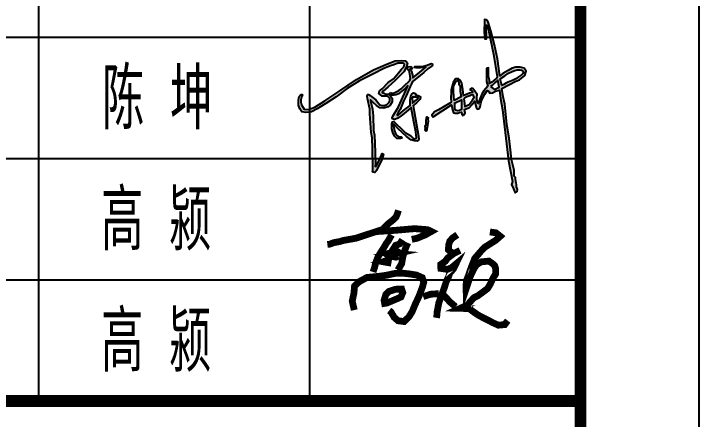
# Model space of a CAD drawing. Extents: x 39560 to 217760, y -140239 to 277665.
# Drawn here: x 138888 to 144660, y -84846 to -81436 of the extents above; entities that cross this region are included whole.
import ezdxf

# ---------------------------------------------------------------- set-up
doc = ezdxf.new("R2010")
doc.units = 0
doc.header["$LTSCALE"] = 1000
doc.header["$MEASUREMENT"] = 0
doc.layers.add('PUB_TITLE', color=4, linetype='Continuous')
doc.layers.add('吊车', color=6, linetype='Continuous')
doc.styles.add('TSSD_REIN', font='Tssdeng.shx', dxfattribs={"width": 0.7, "oblique": 10, "bigfont": 'hztxt.shx'})

# ---------------------------------------------------------------- blocks, each defined once
blk = doc.blocks.new('A$C45686405')
at = {"layer": '吊车', "const_width": 140}
for points in [[(1270.820394747891, 5463.776050180662), (1247.89320045989, 5392.115122762043), (1217.387851982377, 5322.612866730895), (1146.798991150223, 5256.290103159379), (1089.594612227753, 5212.640620104503), (1042.803860379383, 5172.344656531233), (987.0627984832972, 5117.097959628794), (954.3308217208833, 5074.73535119975), (870.0272291628644, 5045.493828290608), (752.7591514112428, 5007.790224828292), (617.1623302465305, 4964.19363082014), (392.0114807123318, 4889.318480544258), (131.4354506470263, 4843.733709938359), (66.76159746572375, 4822.940009202342), (-65.46874235384166, 4798.253557480406), (-144.8240849487484, 4767.645104360301), (-196.2893999749795, 4761.28162351856)], [(811.3931902870536, 5026.64202655945), (1218.2551478073, 5053.607133161742), (1602.557127549313, 5087.292240337934), (1873.099056503735, 5065.145929632243), (1949.096012575552, 5028.592170918826), (1829.411422543228, 4961.225381542463), (1650.669992918149, 4887.711566834245), (1545.02044055704, 4866.578854710329)], [(1129.537512149662, 4959.118627950083), (1058.830404376611, 4834.094250838272), (1018.873844737187, 4781.469265918713), (975.2363660819829, 4704.926514957566), (914.2893424881622, 4611.454001299106), (847.1658249376342, 4501.791409547906), (802.232578211464, 4385.053749972489), (777.180282513611, 4286.072602177504), (747.0709724770859, 4193.995597703382)], [(2484.387804548256, 4960.722971586045), (2387.915881199762, 4894.388340650126), (2330.453898818232, 4828.828967790585), (2307.172587851062, 4754.643868149724), (2301.308723285794, 4650.741431194823), (2361.048810820095, 4599.319551880006), (2415.189250885509, 4577.490477483254), (2541.153358778916, 4637.605367992539), (2415.189250885509, 4577.490477483254), (2285.274005450308, 4480.787900703494), (2236.071713574231, 4413.960005440284), (2143.147931963205, 4348.766160058323), (2145.80909954384, 4267.225399692077), (2281.550591872074, 4248.087509850971), (2368.236288636923, 4283.806673803367), (2451.758470350876, 4353.820678754244), (2451.758470350876, 4353.820678754244), (2405.71774879843, 4258.758005278651), (2327.275189679116, 4167.540895947721), (2303.415666633286, 4090.399904930498), (2262.786730411462, 4011.340493333992), (2210.735285355709, 3850.866411152761), (2165.897851836868, 3731.368097581435), (2103.31958116591, 3558.007770216558), (2069.675845489837, 3376.433960299473), (2063.568767713383, 3300.035093546379), (2055.400956270285, 3248.515521748923)], [(3156.925819637254, 5018.915380722843), (3282.84902070649, 5001.070980425458), (3370.97494281549, 4929.905477674212), (3280.155147438869, 4849.240578630473), (3049.073107259348, 4702.892061755527), (2969.591224234551, 4619.0119382618), (2844.975525548682, 4472.580610920209), (2769.471074491739, 4280.183678853791), (2723.553966528736, 4145.334137445316), (2674.628206531517, 4019.808088080492), (2666.385924558155, 3927.954823844135), (2667.594917649403, 3849.425753651187), (2747.769986117259, 4091.358941861894), (2822.933268687688, 4252.768345962744), (2879.73776275292, 4343.083783614915), (2980.665662229992, 4402.981315159705), (3136.93399075605, 4418.916025608778), (3198.505165486597, 4376.951122884173), (3255.846282362007, 4326.765638866927), (3276.841772565618, 4261.464167611208), (3276.708471128717, 4155.061333542224), (3215.673919205554, 4056.525314596947), (3162.236407162622, 3937.917673551012), (3108.200739058666, 3850.688048963901), (2911.704508519731, 3705.501440132037), (2827.96445632074, 3663.391031453852), (2735.367663550191, 3563.763375096954), (2711.461770339869, 3517.549730332103), (2543.410208258778, 3444.375436322764), (2729.333086098544, 3439.664597164374), (2814.402257511392, 3375.509536048863), (2914.733032103628, 3306.093975326046), (3045.705577218905, 3236.357521960512), (3154.385492521338, 3183.181029615458), (3216.291986326687, 3148.860878127161), (3331.121349525638, 3097.661533778999), (3462.978496252559, 3109.553698013537), (3503.392990525812, 3163.21703616716), (3525.135107965209, 3190.542191130575)], [(1354.011562559754, 4858.993233652785), (1301.778947499581, 4778.092653035652), (1262.470343251713, 4759.194983235095), (1211.819623284973, 4742.909949002322), (1167.304026863538, 4672.65553505579), (1228.600643599406, 4629.287150565069), (1096.292830226943, 4586.748026312329), (1240.468881963752, 4573.972355291713), (1071.382831465453, 4535.380172976758), (1165.807888912968, 4480.980998663697), (955.1567650930956, 4404.959364112932), (1124.307596279308, 4374.430069719907)], [(1463.616462483071, 4794.867778073531), (1407.777861543931, 4660.161961366422), (1361.335180957802, 4507.245889764745), (1336.334975706413, 4364.766930709127), (1258.148188245483, 4233.488721131813)], [(359.0181934759021, 3408.760231286753), (316.7299703182653, 3593.132037532981), (352.6652851458639, 3763.063578314614), (364.4168139528483, 3902.592710068915), (464.2826931830496, 3996.918560208287), (623.7075793594122, 4082.113972329069), (871.0685612512752, 4105.079938133713), (1019.11891407147, 4126.634081596974), (1201.455061234534, 4165.401192903984), (1351.100557356142, 4169.817587806378), (1512.162201650441, 4152.271347157191), (1644.680913900025, 4129.78359037498), (1761.769714096561, 4077.302988376934), (1792.410428008065, 3982.002346226014), (1767.260274040513, 3888.798118452076), (1697.322833252139, 3701.079158120323), (1617.005893985741, 3530.046373184305), (1551.937758714892, 3373.938741214108), (1485.905805507675, 3267.584978678729), (1387.992720409296, 3172.008116788231), (1262.654735817574, 3189.332072486635), (1183.266717594117, 3256.886597267818), (1115.081999637187, 3372.368322261143), (1079.328630587086, 3400.76405982906)], [(966.5093986848369, 3586.116613442078), (1009.464463514276, 3728.468710973859), (1068.91807565093, 3791.903806796763), (1213.654351794161, 3838.438884943258), (1336.560052026995, 3842.498172211926), (1359.808075824752, 3770.190731755923), (1322.749221041799, 3678.488276075106), (1256.980251485482, 3648.479593586177), (1034.274969265796, 3554.710943632293), (916.5344537040219, 3534.586579765659)], [(2101.818710120395, 3746.673438328784), (1935.14587963745, 3735.719575268682), (1780.452879910357, 3685.983247770928)], [(2172.509210702032, 3748.988335243892), (2342.030110017397, 3568.10027423501), (2448.485759995878, 3478.300812209491)]]:
    blk.add_lwpolyline(points, dxfattribs=at)
blk = doc.blocks.new('A$C761150EF')
at = {"layer": '吊车'}
blk.add_blockref('A$C45686405', (-3606.491628069431, 4540.362878654618), dxfattribs=at)
blk = doc.blocks.new('A$C1B877148')
h = blk.add_hatch(color=7)
h.dxf.hatch_style = 1
h.paths.add_polyline_path([(480.0739839276212, 933.9306555638614), (342.1116909215198, 840.7628907328472), (218.7155583512939, 757.4318470841971), (135.2412441443157, 704.916833177791), (83.71304341479839, 685.009592381306), (46.26980282137822, 689.4715285266284), (28.40013282655752, 721.0161672352688, -0.3302013772544972), (35.33442989973446, 804.4739333350201), (30.80544981714047, 808.4522132478887), (25.65106635195855, 808.4522132478887), (14.60630252961698, 802.2718906790251), (5.476092714859874, 792.4133286545984), (-0.0005900430987821892, 761.804532280541), (-0.0005900430987821892, 722.4289697384231), (11.63345233704558, 692.0536929707747), (27.39725505727972, 667.6784029502887), (61.55015660267952, 662.4284909600392), (106.5878749334224, 668.0537459825864), (154.7251926932803, 690.4279667490044), (225.3178834149585, 735.9572129083099), (311.1673509916725, 791.3264232611981), (401.1513893462688, 858.3233206152217), (503.6642114008283, 922.4703006779309), (618.1237542536545, 981.3838740629144), (705.4428103964747, 1024.75739007676), (758.4102002977306, 1044.914342270291), (787.5052612838772, 1055.059921207838), (821.3082035226253, 1066.847159563098), (851.7594736386527, 1066.847159563098), (867.5665702939004, 1066.847159563098), (874.3083980365627, 1059.181970177335), (869.4258042737347, 1036.88512691576), (848.0337900235754, 1016.709521964192), (825.5221465139621, 987.1130514233373), (783.4452522830543, 938.4266587086022), (740.7911055873119, 909.4219341862479), (690.6555264287599, 857.2914329301568), (669.9249472944502, 838.8861755710095), (663.728739295053, 817.2253511231975), (673.8935579883837, 809.7989244861528), (691.5648213704262, 796.8882819011633), (707.7782776595996, 796.5506603209069), (734.5808311559231, 795.9925362352515), (743.3322190407634, 789.0902590716723), (752.7727020553284, 777.8159080195474), (754.3854011283693, 758.7186501512768), (748.689843477725, 747.1337547011209), (730.3091629178234, 728.033440293395), (709.721694290216, 719.5851655257866), (686.9298428136826, 717.7487966833869), (670.5648126895103, 725.7462019851664), (658.6240276908939, 740.52246008371), (638.133757196294, 765.8783747385896), (606.7891615897388, 789.7419132613577), (591.3500633805959, 801.4961409915707), (579.2181407497701, 809.2096236991929), (569.6610046329879, 809.2096236991929), (568.1902134577249, 797.8227919989731), (570.7637973623787, 775.4171359365573), (589.7674295402103, 687.5642479712842), (589.7674295402103, 650.6223020608304), (600.4297636046977, 497.5783201904268), (607.4794593286206, 451.7357316883281), (611.3951552133512, 361.5720999733312), (612.580927984367, 184.0275099689605), (611.8737937151891, 172.9940142178675), (617.0859024266683, 170.2578001903603), (629.6197329175046, 167.9505603097496), (634.9230035823275, 172.9934029099531), (644.7949453164911, 182.3805625459647), (659.0208887602639, 212.5499125816859), (687.1342863948519, 272.1707691726042), (701.8853162858577, 317.8926010098367), (690.0025095781748, 322.6189511696575), (672.2171206225613, 277.9036143803967), (640.2565758333512, 218.2858143288177), (632.6849476728094, 217.0246861923954), (635.5760204329126, 242.3517825669841), (632.9423060631816, 334.8023170247918), (628.3880246396147, 473.2983941975981), (619.2806644014054, 514.2499084294541), (616.0937497532432, 632.9634516113438), (612.1227338405297, 687.9463153901743), (594.0920125872799, 756.9965958805988), (595.4064645534818, 764.8983614121098), (615.1124205633969, 743.5209251876223), (644.3911466107678, 719.3302501438889), (672.5430277430423, 698.5146058520768), (704.6358595553758, 696.2643815814517), (738.981178588976, 708.0785174829653), (755.8730288339284, 721.0174598658923), (772.3331423397613, 748.7445509393001), (773.3409289340925, 779.6596125564538), (755.4545207971678, 801.3854942671023), (740.0238408530568, 811.897544404841), (711.8941040009813, 815.5871954854229), (703.8830261328694, 819.7473487674724), (689.4575320066651, 827.2385088488227), (702.5652249611012, 839.0063844781544), (736.1478310754028, 869.1563073849538), (796.9998617170351, 923.7882804463152), (868.8172839673207, 997.3652957163285), (887.6537534522795, 1032.511219103704), (893.2699388890035, 1048.697428893764), (898.6696546513558, 1067.688930500532), (892.189995736393, 1079.342903740006), (880.9588274723354, 1086.896835093386), (851.3012794950484, 1089.267487014411), (796.8711825218488, 1086.462195197586), (733.3914505569701, 1063.08150308195), (619.1519852062194, 1012.154667022522)])
h.paths.add_polyline_path([(820.0223625348879, 615.4521499688271), (846.2972221926757, 634.7044564259704), (884.7638833013339, 662.8900284020935), (929.9314834366523, 701.9501560832141), (950.8364409197093, 583.3166942322866), (968.7203706351429, 502.7200421586169), (972.0576846490585, 475.2949257020373), (975.500329944258, 447.0042261317413), (961.1632469892938, 444.4966238881461), (947.3452661182237, 449.8070553574944), (925.5563907986941, 471.3122549270049), (880.3549610206826, 497.4096677588533), (848.1913318420266, 528.4609824904473), (808.8648050828335, 566.4274803914602), (785.7470464855869, 587.401453421684), (775.3841621368629, 584.2159281094791), (769.5382783236419, 567.4893221622333), (769.5382783236419, 526.8679141803877), (779.3972693749674, 497.615609970526), (793.2152502460376, 466.8179194645488), (811.3902846153796, 446.6612650569296), (841.2943674994603, 446.6612650569296), (852.0925964152411, 451.076130496338), (849.3843202689168, 461.8039723122492), (828.7752046739189, 461.8039723122492), (816.0924869832087, 469.987550772028), (799.7105430819065, 488.2039139993721), (792.8400361440581, 511.4360583024101), (784.5588684960239, 550.5310305320891), (782.1873229539924, 563.9217294311384), (789.4294361658831, 562.1214277531253), (822.9834382792909, 526.9186527336713), (892.6097063825448, 464.0560305064998), (926.5834191421019, 435.9774374075931), (956.2998949750765, 427.000992640038), (982.255811523457, 424.490962524549), (988.9531427219481, 429.9291573388036), (994.3961524193146, 442.4780853004194), (990.917003710798, 467.1865381103704), (955.5506693805096, 669.4212416884159), (946.786052793308, 718.3429879333125), (953.5411092380973, 725.091826821445), (972.7648189182363, 739.8866998986347), (1002.816822746347, 767.8253034951632), (1008.212930680995, 786.2250590835465), (1005.31103443708, 791.8619289556518), (998.0568951322205, 796.8550916402601), (987.5797628998262, 801.3653211073251), (965.8173449850146, 805.8749392665923), (969.686139107027, 810.2237834560219), (966.6230932167236, 816.1834238836309), (958.7243553263106, 820.693653350696), (950.3409658875753, 822.7873828065349), (936.624004197816, 812.0363112913909), (926.3525181562145, 796.8483672536679), (920.4541210905882, 759.4937885308176), (920.4541210905882, 718.489532206615), (867.5773937777121, 676.4683988173492), (822.5589171958127, 640.6922170155449), (814.5290948916663, 639.7294071197975), (814.5290948916663, 645.5062664942816), (822.935333907182, 661.0084227772895), (839.30765693383, 687.1809579365656), (865.9935573279357, 754.3147882535118), (887.5551394895155, 797.4028234920695), (921.4242252398287, 874.4325056135399), (931.9675009835487, 897.9617455416628), (939.7410548645857, 916.2840541677433), (962.7049921134458, 934.7184651673306), (1034.227775084829, 992.1337229622299), (1067.754117184362, 1021.596317079501), (1102.421735510507, 1047.170993141597), (1107.44743978027, 1053.275513534434), (1104.294198192467, 1061.447477144655), (1096.163356707009, 1064.446553556365), (1062.48789105429, 1051.227632168913), (1032.421455914431, 1042.014611255494), (998.745990261712, 1040.412373327417), (961.0610251985927, 1040.412373327417), (955.8501190965035, 1032.000777031993), (971.4852426215512, 1029.196707830997), (1006.763786472889, 1029.196707830997), (1050.461798042103, 1034.804846233106), (1001.151208864101, 993.9468621055121), (943.4223545776185, 948.2827755016042), (941.0171359752276, 968.3110552564029), (931.795527853581, 1005.563545564888), (918.5668255400815, 1019.182873607497), (937.0076365650602, 1022.38734946365), (926.6808304954758, 1039.383542181691), (903.0904464426421, 1036.869844219065), (894.0468244974472, 1036.384465769981), (891.907382550693, 1029.097064648056), (900.2366545708346, 1018.087409903877), (916.4574488257495, 995.5546018044696), (924.7566556134698, 942.4074955600082), (920.0087540923124, 925.013341418351), (872.2567465687582, 880.4862874532132), (846.3814048436907, 855.8634177451024), (828.4793627858598, 841.4622269364772), (805.6466225928591, 831.1592440903185), (789.442664868242, 822.8185595078394), (772.0120456563745, 820.8562612441601), (760.4730094110564, 825.271737991483), (756.7401101401044, 822.5074038018937), (745.1601851785526, 809.141157217673), (757.9379090040893, 805.3987304356415), (788.534694845832, 804.316715505207), (806.9466432473125, 807.5627602965105), (825.0892071656851, 815.6797061985126), (854.0612678411851, 836.782053881441), (877.3473917406955, 857.6142034856603), (899.0448687533353, 882.4962677307194), (903.7706750701909, 879.8557710634486), (886.4824413340248, 842.3847402426763), (850.0613893054397, 763.444671296631), (824.8222279006586, 708.7405639064968), (779.3960667658102, 630.9198494008743), (774.3643494495627, 616.5088776663179), (777.3828987954621, 610.4764916021377), (783.5883627897565, 606.1197004104033), (788.9556081011399, 604.7791022508172), (795.4364696254925, 604.3841973666567)])
h.paths.add_polyline_path([(940.6888236359663, 737.1945000378182), (939.4796314906009, 786.9146143612452), (948.4372353638028, 786.9146143612452), (970.1323071578958, 786.9146143612452), (988.7825277914197, 785.284227993814), (979.94680166505, 770.5706871406875), (958.4237030011565, 752.8500945962732)], flags=16)
h.paths.add_polyline_path([(1072.973441551483, 590.2140809330155), (1071.04686145093, 605.4374808272112), (1073.497779206882, 617.6868679323234), (1065.968242371964, 622.2362211032305), (1057.736381705196, 621.536273591686), (1053.007721932649, 615.4115800390717), (1051.782263054789, 598.4386170200307), (1050.852646064988, 573.27229461528), (1048.267036067366, 551.0463630667655), (1043.638192866973, 548.7533472452777), (1044.079550480514, 542.2496428129962), (1045.844980934678, 538.501714260201), (1041.542366369642, 521.6593605183007), (1048.798589378406, 513.5670775383478), (1055.254196107431, 511.3009592631133), (1060.662330135048, 513.3928547952091), (1063.45358632323, 520.1912096209126)], flags=17)
h.paths.add_polyline_path([(1156.275782628494, 684.4918146150878), (1122.415115143216, 667.3226217697373), (1100.683965070217, 640.5595632076729), (1111.477260275454, 624.0470483423549), (1263.413840055509, 723.359380317037), (1270.339667021341, 682.3027211315932), (1279.111499264414, 659.6990013191244), (1291.576544671363, 655.5469982640352), (1314.250540436755, 655.7847970256116), (1330.373923338062, 661.0340977078305), (1344.322988622866, 664.2923686566064), (1347.796124284898, 646.149973681662), (1353.592701116853, 639.2715375249973), (1358.121727745092, 637.6424020506674), (1363.375927782196, 640.9006729993271), (1369.897678022782, 645.787468114635), (1374.426704651021, 657.3723635647912), (1370.705831473038, 685.3604830987751), (1410.830890808298, 702.5724674951052), (1432.602929597531, 727.227125212433), (1452.342558667806, 754.781827466446), (1466.567021482668, 705.4731233397033), (1478.469245736764, 688.9396906794282), (1488.91992056444, 692.4204776929691), (1498.587696736955, 707.8370508742523), (1504.973552126481, 737.1321466349775), (1513.101988393392, 764.3970889585327), (1538.086196626114, 812.0919403076399), (1557.827028305779, 842.2575384757947), (1571.358682600359, 833.4022156578139), (1579.018206802473, 821.6637989408337), (1601.66093472582, 823.6939523781184), (1627.206761502239, 836.1664668560262), (1651.011210010664, 843.1274295751937), (1658.267754534303, 846.3178453503642), (1668.063007292615, 776.4600271632643), (1682.921245209218, 683.2160150897676), (1733.019543479473, 261.8732880973267), (1767.607789591697, 92.8044817147312), (1757.033246006162, 68.65476429834973), (1773.650901330446, 31.67430599208456), (1787.884094180001, 0.0001627711172886848), (1806.212750770195, 8.943434142623914), (1807.398523541211, 26.11874006676953), (1798.803474865432, 49.51349226327113), (1798.803474865432, 64.02349587285312), (1794.654472776267, 98.37471902894322), (1789.911381692203, 113.7735642819894), (1789.911381692204, 126.2106229033089), (1778.945990083783, 137.1677051706941), (1779.150433664952, 185.060008961941), (1758.019385633103, 274.4332196005849), (1748.869934069502, 352.9025317566702), (1737.624805079876, 449.3452016575895), (1719.114974738841, 563.5604464798203), (1702.337372377325, 729.7897278047196), (1688.60718198544, 790.0451219651172), (1679.457730421607, 858.6106353142533), (1794.61478666919, 919.7016873332905), (1823.588049954313, 930.3671757464762), (1868.543990852355, 967.6049946661806), (1879.051188317171, 1001.487344685709), (1862.812354922804, 1027.25702795852), (1830.334688134069, 1033.938011673046), (1793.55889570275, 1033.938011673046), (1763.947046878791, 1026.780207819655), (1730.03586980309, 1007.214076814824), (1687.044967563649, 982.4091099051008), (1662.692154153294, 963.7873770161532), (1641.640478335598, 1102.812235496821), (1617.204659943978, 1218.787730727579), (1588.540467249505, 1334.321250368138), (1566.307829097889, 1407.302240464603), (1550.690744712294, 1425.906172881601), (1535.375515261243, 1427.406322395313), (1535.375515261243, 1413.603601991663), (1531.976941376037, 1325.819791815826), (1538.220888867785, 1269.188842018484), (1551.189827572132, 1269.188842018484), (1547.827331966066, 1380.530623592436), (1555.03216428966, 1380.530623592436), (1570.40271376846, 1325.819791815824), (1610.415930438597, 1142.615102240236), (1640.991069312949, 956.4975306626873), (1635.337602987929, 944.7714230945568), (1596.066396256487, 911.7699677160706), (1577.571467813148, 900.0988778561585), (1577.571467813148, 927.3314208625818), (1567.351693971359, 959.9129077341643), (1568.103324784475, 1030.699302576133), (1552.470606477975, 1024.84175056289), (1550.516366363547, 981.3979341438977), (1550.516366363547, 952.1107853853609), (1550.516366363547, 916.9654733057829), (1562.240604441191, 877.9151265507098), (1529.811042024565, 840.4688516472239), (1514.094141066817, 811.5423745322042), (1500.219637558606, 780.1187047670812), (1488.502615136837, 748.3863245273252), (1486.036063459978, 734.2149854779709), (1479.869082963371, 739.143960836227), (1471.235550789905, 768.4115477427843), (1471.235550789905, 785.9719776251593), (1474.935979609887, 809.6943908402465), (1459.843232879459, 828.1161535119177), (1440.187786460432, 858.8600489253877), (1427.169540774586, 861.2918316334253), (1417.737476025286, 854.0246036712779), (1417.737476025286, 847.0110684751999), (1430.839622425791, 844.186057038329), (1436.741490220876, 825.3950398421106), (1411.694364286537, 820.1893243576634), (1378.893195595868, 807.4411100303985), (1361.926783574323, 802.7322055053664), (1356.89987669517, 850.4508978615061), (1348.990315320945, 902.3362646615132), (1336.735726541651, 923.9973477378953), (1320.083195547617, 939.3802989863325), (1294.633577515182, 939.3802989863325), (1277.898066479291, 908.9353331214514), (1261.026660592572, 847.3381181858715), (1261.026660592572, 817.0404775177597), (1256.478392215489, 787.2477771505944), (1259.510170263748, 747.3556594579715), (1250.41363350935, 738.2661227344068)])
h.paths.add_polyline_path([(1289.259116547924, 695.1909249612363), (1291.504388113317, 717.9474717412375), (1291.504388113317, 742.0086223023279), (1345.395716119601, 766.9853664813563), (1345.395716119601, 686.5372507491848), (1330.318603310312, 677.562639905256), (1314.279403059787, 674.0372274171095), (1295.675037170105, 681.4089890251635)], flags=16)
h.paths.add_polyline_path([(1278.379110199909, 836.2123149463428), (1278.379110199909, 875.8226197105836), (1297.691812968158, 913.9095452621114), (1314.464604892346, 924.0664255272131), (1324.303732605651, 907.8183614028387), (1324.303732605651, 896.1357689329888), (1335.810919988944, 880.3933686568633), (1335.889089593475, 836.3309086731166), (1344.013918032448, 789.7321323354263), (1284.396534726596, 761.5926671734511)], flags=16)
h.paths.add_polyline_path([(1372.851132042837, 710.6514958368498), (1370.223585143263, 735.284162943135), (1365.980779528662, 775.0595208323793), (1370.021546780641, 779.7036267231452), (1389.622875781308, 789.1935701017501), (1413.266174643343, 798.4811705752506), (1425.592919980685, 803.9328141626901), (1438.120501071491, 805.9513527504168), (1443.980816196461, 798.8846337696307), (1449.032977870942, 786.5686141066252), (1444.574466418852, 779.2790919613045), (1438.727818768748, 769.0026824533707), (1432.486565513958, 758.0326910793079), (1425.939190933539, 749.3579790832882), (1419.126489768081, 740.331732028164), (1409.830319869608, 728.0151010572442), (1390.228990869175, 720.140844379901), (1383.560522293949, 713.0741253991146)], flags=16)
h.paths.add_polyline_path([(1585.889916349712, 875.4087642824743), (1599.840184243672, 884.484852232854), (1623.198464701461, 909.1205594061179), (1645.908538745527, 929.2179169503506), (1655.96596033177, 871.1944078245433), (1617.683298446049, 850.1244594587479)], flags=16)
h.paths.add_polyline_path([(1677.813763506987, 882.6570417006733), (1664.136487924072, 939.9237516829743), (1703.865888799352, 963.6761189837706), (1732.196958717468, 985.4765802546173), (1763.458787502532, 998.8171519082971), (1786.776918741496, 1008.767855776649), (1804.16470713033, 1012.157723561977), (1825.657740561568, 1012.157723561977), (1841.289256258911, 1009.879990437184), (1849.219931928834, 1008.72437872141), (1856.268957714827, 997.51567745232), (1852.686384606684, 982.2225884608926), (1839.985627776288, 971.4855770268465), (1816.865463960493, 954.240582005586), (1792.767578782557, 939.2727088010869), (1770.623933719282, 929.1861289411318), (1717.48291596536, 904.9800364986878), (1695.073612198043, 891.4427584126821)], flags=16)
at = {"color": 7}
for points in [[(1112.001721204069, 624.3898587302538), (1263.413840055509, 723.359380317037), (1270.339667021341, 682.302721131593), (1279.111499264414, 659.6990013191244), (1291.576544671363, 655.5469982640352), (1314.250540436755, 655.7847970256116), (1330.373923338062, 661.0340977078304), (1344.322988622866, 664.2923686566064), (1347.796124284898, 646.1499736816622), (1353.592701116853, 639.2715375249973), (1358.121727745092, 637.6424020506674), (1363.375927782196, 640.9006729993271), (1369.897678022782, 645.787468114635), (1374.426704651021, 657.3723635647912), (1370.705831473038, 685.3604830987751), (1410.830890808298, 702.5724674951052), (1432.602929597531, 727.2271252124337), (1452.342558667806, 754.781827466446), (1466.567021482668, 705.4731233397033), (1478.469245736764, 688.9396906794282), (1488.91992056444, 692.4204776929691), (1498.587696736955, 707.8370508742519), (1504.973552126481, 737.1321466349764), (1513.101988393391, 764.3970889585325), (1538.086196626115, 812.0919403076405), (1557.827028305779, 842.2575384757947), (1571.358682600359, 833.4022156578139), (1579.018206802473, 821.6637989408337), (1601.66093472582, 823.6939523781184), (1627.206761502239, 836.1664668560261), (1651.011210010663, 843.1274295751937), (1658.267754534303, 846.3178453503642), (1668.063007292614, 776.4600271632662), (1682.921245209218, 683.2160150897689), (1733.019543479473, 261.8732880973257), (1767.607789591697, 92.80448171473108), (1757.033246006162, 68.65476429834962), (1773.650901330446, 31.67430599208456), (1787.884094180001, 0.0001627711171749979), (1806.212750770195, 8.943434142624028), (1807.398523541211, 26.11874006676953), (1798.803474865432, 49.51349226327147), (1798.803474865432, 64.02349587285426), (1794.654472776267, 98.37471902894322), (1789.911381692204, 113.7735642819898), (1789.911381692204, 126.2106229033088), (1778.945990083783, 137.1677051706938), (1779.150433664952, 185.0600089619402), (1758.019385633103, 274.4332196005853), (1748.869934069502, 352.9025317566702), (1737.624805079875, 449.3452016575902), (1719.114974738841, 563.5604464798234), (1702.337372377326, 729.7897278047167), (1688.607181985441, 790.045121965115), (1679.457730421607, 858.6106353142532), (1794.61478666919, 919.7016873332905), (1823.588049954313, 930.3671757464763), (1868.543990852355, 967.6049946661806), (1879.051188317171, 1001.487344685709), (1862.812354922804, 1027.25702795852), (1830.334688134069, 1033.938011673046), (1793.55889570275, 1033.938011673046), (1763.947046878791, 1026.780207819655), (1730.03586980309, 1007.214076814824), (1687.044967563648, 982.4091099051002), (1662.692154153294, 963.7873770161532), (1641.640478335597, 1102.812235496822), (1617.204659943978, 1218.787730727578), (1588.540467249506, 1334.321250368143), (1566.307829097888, 1407.302240464604), (1550.690744712294, 1425.906172881601), (1535.375515261243, 1427.406322395313), (1535.375515261243, 1413.603601991665), (1531.976941376037, 1325.819791815826), (1538.220888867785, 1269.188842018484), (1551.189827572132, 1269.188842018484), (1547.827331966066, 1380.530623592436), (1555.03216428966, 1380.530623592436), (1570.402713768461, 1325.819791815826), (1610.415930438598, 1142.615102240234), (1640.99106931295, 956.4975306626875), (1635.337602987929, 944.7714230945567), (1596.066396256487, 911.7699677160708), (1577.571467813148, 900.0988778561587), (1577.571467813148, 927.3314208625816), (1567.351693971359, 959.912907734164), (1568.103324784475, 1030.699302576133), (1552.470606477975, 1024.84175056289), (1550.516366363547, 981.3979341438971), (1550.516366363547, 952.1107853853609), (1550.516366363547, 916.9654733057832), (1562.240604441191, 877.9151265507098), (1529.811042024565, 840.4688516472233), (1514.094141066817, 811.5423745322041), (1500.219637558606, 780.1187047670828), (1488.502615136837, 748.3863245273242), (1486.036063459978, 734.2149854779709), (1479.869082963371, 739.143960836227), (1471.235550789905, 768.411547742784), (1471.235550789905, 785.9719776251586), (1474.935979609887, 809.6943908402463), (1459.843232879459, 828.1161535119172), (1440.187786460432, 858.8600489253877), (1427.169540774586, 861.2918316334253), (1417.737476025286, 854.0246036712779), (1417.737476025286, 847.0110684751999), (1426.05592456185, 845.2174911837792), (1432.100238909756, 840.1723673301749), (1435.389375348619, 829.7000522039598), (1435.389375348619, 825.1140205608681), (1411.694364286537, 820.1893243576633), (1378.893195595869, 807.4411100303987), (1361.926783574323, 802.7322055053664), (1356.89987669517, 850.4508978615049), (1348.990315320945, 902.3362646615133), (1336.73572654165, 923.9973477378953), (1320.083195547617, 939.3802989863325), (1294.633577515182, 939.3802989863325), (1277.898066479291, 908.9353331214515), (1261.026660592572, 847.3381181858713), (1261.026660592572, 817.0404775177594), (1256.478392215489, 787.2477771505946), (1259.510170263748, 747.3556594579713), (1250.41363350935, 738.266122734407), (1156.275782628494, 684.4918146150885), (1122.415115143216, 667.3226217697375), (1100.683965070217, 640.5595632076729), (1111.477260275453, 624.047048342356)], [(760.4730094110564, 825.271737991483), (772.0120456563745, 820.8562612441601), (789.442664868242, 822.8185595078394), (805.6466225928598, 831.1592440903187), (828.4793627858598, 841.4622269364772), (846.3814048436907, 855.8634177451022), (872.2567465687607, 880.4862874532118), (920.0087540923123, 925.013341418351), (924.7566556134698, 942.4074955600081), (916.4574488257495, 995.5546018044697), (900.2366545708355, 1018.087409903877), (891.907382550693, 1029.097064648056), (894.0468244974472, 1036.384465769981), (903.0904464426421, 1036.869844219065), (926.6808304954757, 1039.383542181691), (937.0076365650602, 1022.38734946365), (918.5668255400815, 1019.182873607497), (931.795527853581, 1005.563545564888), (941.0171359752276, 968.311055256403), (943.4223545776185, 948.2827755016042), (1001.151208864103, 993.946862105513), (1050.461798042103, 1034.804846233106), (1006.763786472889, 1029.196707830997), (971.4852426215512, 1029.196707830997), (955.8501190965035, 1032.000777031993), (961.0610251985927, 1040.412373327417), (998.745990261712, 1040.412373327417), (1032.421455914431, 1042.014611255494), (1062.48789105429, 1051.227632168913), (1096.163356707009, 1064.446553556365), (1104.294198192467, 1061.447477144655), (1107.44743978027, 1053.275513534434), (1102.421735510507, 1047.170993141597), (1067.754117184362, 1021.5963170795), (1034.22777508483, 992.1337229622295), (962.7049921134458, 934.7184651673306), (939.7410548645857, 916.2840541677433), (931.9675009835482, 897.9617455416592), (921.4242252398253, 874.4325056135422), (887.5551394895156, 797.4028234920697), (865.9935573279363, 754.3147882535122), (839.30765693383, 687.1809579365654), (822.9353339071822, 661.0084227772895), (814.5290948916663, 645.5062664942816), (814.5290948916663, 639.7294071197975), (822.5589171958127, 640.6922170155449), (867.5773937777121, 676.4683988173492), (920.4541210905882, 718.489532206615), (920.4541210905882, 759.4937885308173), (926.3525181562145, 796.8483672536677), (936.6240041978162, 812.036311291391), (950.3409658875753, 822.7873828065349), (958.7243553263106, 820.693653350696), (966.6230932167236, 816.1834238836309), (969.686139107027, 810.2237834560219), (965.8173449850146, 805.8749392665923), (987.5797628998262, 801.3653211073251), (998.0568951322202, 796.8550916402601), (1005.31103443708, 791.8619289556518), (1008.212930680995, 786.2250590835465), (1002.816822746347, 767.8253034951631), (972.7648189182364, 739.8866998986341), (953.5411092380964, 725.0918268214446), (946.786052793308, 718.3429879333125), (955.5506693805073, 669.4212416884257), (990.9170037107979, 467.1865381103707), (994.3961524193146, 442.4780853004195), (988.9531427219481, 429.9291573388036), (982.2558115234569, 424.4909625245491), (956.2998949750763, 427.000992640038), (926.5834191421018, 435.9774374075932), (892.6097063825437, 464.056030506501), (822.9834382792906, 526.9186527336715), (789.4294361658831, 562.1214277531253), (782.1873229539924, 563.9217294311384), (784.5588684960239, 550.5310305320891), (792.8400361440581, 511.4360583024099), (799.7105430819065, 488.2039139993722), (816.0924869832088, 469.987550772028), (828.7752046739188, 461.8039723122492), (849.3843202689168, 461.8039723122492), (852.0925964152411, 451.076130496338), (841.2943674994603, 446.6612650569296), (811.3902846153796, 446.6612650569296), (793.2152502460376, 466.817919464549), (779.3972693749674, 497.6156099705258), (769.5382783236419, 526.8679141803877), (769.5382783236419, 567.4893221622333), (775.3841621368629, 584.2159281094791), (785.7470464855869, 587.401453421684), (808.8648050828342, 566.4274803914595), (848.1913318420266, 528.4609824904473), (880.3549610206828, 497.4096677588532), (925.5563907986943, 471.3122549270047), (947.3452661182237, 449.8070553574944), (961.1632469892938, 444.4966238881461), (971.7919079934218, 446.3556111217476), (974.4484719399334, 455.6481020583306), (972.0576846490585, 475.2949257020373), (968.7203706351429, 502.7200421586167), (950.8364409197093, 583.316694232286), (929.9314834366523, 701.9501560832141), (884.7638833013334, 662.8900284020929), (846.2972221926757, 634.7044564259704), (820.0223625348881, 615.4521499688271), (795.4364696254925, 604.3841973666567), (788.9556081011397, 604.7791022508172), (783.5883627897565, 606.1197004104033), (777.3828987954621, 610.4764916021377), (774.3643494495627, 616.5088776663179), (779.3960667658102, 630.9198494008742), (824.8222279006586, 708.7405639064964), (850.0613893054397, 763.444671296631), (886.4824413340248, 842.3847402426763), (903.7706750701909, 879.8557710634486), (899.0448687533353, 882.4962677307194), (877.3473917406955, 857.6142034856603), (854.0612678411853, 836.7820538814412), (825.0892071656854, 815.6797061985126), (806.9466432473127, 807.5627602965105), (788.5346948458318, 804.316715505207), (757.9379090040893, 805.3987304356415), (745.1601851785526, 809.141157217673), (756.7401101401047, 822.5074038018938), (760.4730094110564, 825.271737991483)], [(1664.136487924072, 939.9237516829744), (1703.865888799352, 963.6761189837707), (1732.196958717468, 985.4765802546171), (1763.458787502532, 998.8171519082971), (1786.776918741496, 1008.767855776649), (1804.16470713033, 1012.157723561977), (1825.657740561568, 1012.157723561977), (1841.289256258911, 1009.879990437184), (1849.219931928834, 1008.72437872141), (1856.268957714827, 997.5156774523202), (1852.686384606684, 982.2225884608924), (1839.985627776288, 971.4855770268477), (1816.865463960494, 954.2405820055865), (1792.767578782557, 939.272708801087), (1770.623933719282, 929.1861289411318), (1717.48291596536, 904.9800364986877), (1695.073612198044, 891.4427584126825), (1677.813763506987, 882.6570417006733), (1664.136487924072, 939.9237516829744)], [(1284.487162840829, 760.4688245839207), (1278.379110199909, 836.2123149463441), (1278.379110199909, 875.8226197105832), (1297.691812968158, 913.9095452621114), (1314.464604892346, 924.0664255272131), (1324.303732605651, 907.8183614028385), (1324.303732605651, 896.1357689329889), (1335.810919988944, 880.3933686568635), (1335.889089593475, 836.3309086731169), (1344.013918032448, 789.7321323354263), (1284.396534726591, 761.5926671734487)], [(1585.889916349712, 875.4087642824743), (1617.683298446049, 850.1244594587479), (1655.96596033177, 871.1944078245433), (1645.908538745527, 929.2179169503506), (1623.198464701461, 909.1205594061175), (1599.840184243672, 884.4848522328539), (1585.889916349712, 875.4087642824743)], [(1365.980779528662, 775.0595208323793), (1370.223585143263, 735.284162943135), (1372.851132042837, 710.6514958368498), (1383.560522293948, 713.0741253991146), (1390.228990869175, 720.140844379901), (1409.830319869609, 728.0151010572445), (1419.126489768081, 740.331732028164), (1425.939190933539, 749.3579790832882), (1432.486565513958, 758.0326910793083), (1438.727818768748, 769.0026824533707), (1444.574466418853, 779.2790919613035), (1449.032977870942, 786.5686141066253), (1443.980816196461, 798.8846337696305), (1438.120501071491, 805.9513527504168), (1425.592919980685, 803.9328141626902), (1413.266174643344, 798.4811705752509), (1389.622875781308, 789.1935701017501), (1370.021546780641, 779.7036267231451), (1365.980779528662, 775.0595208323793)], [(939.4838091161073, 786.7428368496476), (940.6888236359664, 737.1945000378182), (958.4237030011573, 752.8500945962733), (979.9468016650499, 770.5706871406874), (986.6621720029943, 781.7533420122927), (983.9081967033417, 785.710337856668), (970.1323071578954, 786.9146143612452), (948.4372353638028, 786.9146143612452), (939.479631490598, 786.9146143612452)], [(1292.146581480323, 742.3062564493157), (1345.395716119601, 766.9853664813563), (1345.395716119601, 686.5372507491848), (1330.318603310312, 677.5626399052562), (1314.279403059787, 674.0372274171095), (1295.675037170105, 681.4089890251635), (1289.259116547924, 695.1909249612363), (1291.504388113317, 717.9474717412377), (1291.504388113317, 742.6265817732783)]]:
    blk.add_lwpolyline(points, dxfattribs=at)
blk.add_lwpolyline([(35.62069745901681, 804.7978147991234, 0.3100950202712642), (25.65948461722292, 725.8541277357144), (46.26980282137811, 689.4715285266284), (83.71304341479845, 685.009592381306), (135.2412441443157, 704.916833177791), (218.715558351294, 757.4318470841972), (342.1116909215198, 840.7628907328472), (480.0739839276212, 933.9306555638614), (619.1519852062193, 1012.154667022522), (733.3914505569701, 1063.08150308195), (796.8711825218488, 1086.462195197586), (851.3012794950482, 1089.267487014411), (880.9588274723355, 1086.896835093386), (892.189995736393, 1079.342903740006), (898.6696546513558, 1067.688930500532), (893.2699388890032, 1048.697428893764), (887.6537534522795, 1032.511219103704), (868.8172839673207, 997.3652957163285), (796.999861717035, 923.7882804463152), (736.1478310754028, 869.1563073849538), (702.5652249611012, 839.0063844781544), (689.4575320066651, 827.2385088488227), (703.8830261328694, 819.7473487674724), (711.8941040009813, 815.5871954854229), (740.0238408530568, 811.897544404841), (755.4545207971678, 801.3854942671023), (773.3409289340925, 779.6596125564538), (772.3331423397613, 748.7445509393001), (755.8730288339284, 721.0174598658923), (738.981178588976, 708.0785174829653), (704.6358595553756, 696.2643815814517), (672.5430277430423, 698.5146058520768), (644.3911466107675, 719.3302501438884), (615.1124205633969, 743.5209251876222), (595.4064645534818, 764.8983614121098), (594.0920125872799, 756.9965958805988), (612.1227338405297, 687.9463153901743), (616.0937497532432, 632.9634516113438), (619.2806644014054, 514.2499084294541), (628.3880246396147, 473.2983941975981), (632.9423060631816, 334.8023170247907), (635.5760204329126, 242.3517825669842), (632.6849476728094, 217.0246861923952), (640.2565758333512, 218.2858143288177), (672.2171206225612, 277.9036143803969), (690.0025095781748, 322.6189511696575), (701.8853162858577, 317.8926010098367), (687.1342863948521, 272.1707691726042), (659.0208887602639, 212.5499125816859), (644.7949453164911, 182.3805625459645), (634.9230035823275, 172.9934029099531), (629.6197329175047, 167.9505603097496), (617.0859024266683, 170.2578001903603), (611.8737937151891, 172.9940142178675), (612.580927984367, 184.0275099689607), (611.3951552133512, 361.5720999733312), (607.4794593286206, 451.7357316883281), (600.4297636046977, 497.5783201904269), (589.7674295402103, 650.6223020608304), (589.7674295402103, 687.5642479712842), (570.7637973623787, 775.4171359365573), (568.1902134577249, 797.8227919989731), (569.6610046329879, 809.2096236991929), (579.2181407497701, 809.2096236991929), (591.3500633805961, 801.4961409915704), (606.7891615897388, 789.7419132613577), (638.133757196294, 765.8783747385896), (658.6240276908939, 740.52246008371), (670.5648126895103, 725.7462019851664), (686.9298428136826, 717.7487966833869), (709.721694290216, 719.5851655257866), (730.3091629178234, 728.033440293395), (748.6898434777249, 747.1337547011208), (754.3854011283693, 758.718650151277), (752.7727020553284, 777.8159080195474), (743.3322190407634, 789.0902590716723), (734.5808311559231, 795.9925362352515), (707.7782776595996, 796.5506603209069), (691.5648213704262, 796.8882819011633), (673.8935579883837, 809.7989244861528), (663.728739295053, 817.2253511231975), (669.9249472944502, 838.8861755710095), (690.6555264287599, 857.2914329301566), (740.7911055873119, 909.4219341862481), (783.4452522830543, 938.4266587086022), (825.5221465139621, 987.1130514233373), (848.0337900235754, 1016.709521964192), (869.4258042737347, 1036.88512691576), (874.3083980365627, 1059.181970177335), (867.5665702939004, 1066.847159563098), (851.7594736386527, 1066.847159563098), (821.3082035226253, 1066.847159563098), (787.5052612838772, 1055.059921207838), (758.4102002977306, 1044.914342270291), (705.4428103964747, 1024.75739007676), (618.1237542536546, 981.3838740629144), (503.6642114008282, 922.4703006779309), (401.1513893462688, 858.3233206152217), (311.1673509916727, 791.3264232611982), (225.3178834149585, 735.9572129083099), (154.7251926932804, 690.4279667490046), (106.5878749334224, 668.0537459825864), (61.55015660267964, 662.4284909600392), (27.39725505727984, 667.6784029502887), (11.63345233704604, 692.0536929707741), (-0.0005900430987821892, 722.4289697384229), (-0.0005900430987821892, 761.804532280541), (5.476092714859988, 792.4133286545984), (14.6063025296171, 802.2718906790251), (25.65106635195843, 808.4522132478887), (30.80544981714047, 808.4522132478887), (35.33442989973992, 804.4739333350153)], format="xyb", dxfattribs=at)
blk.add_lwpolyline([(1041.542366369642, 521.6593605183007), (1048.798589378406, 513.5670775383478), (1055.254196107431, 511.3009592631133), (1060.662330135048, 513.3928547952091), (1063.45358632323, 520.1912096209126), (1072.973441551483, 590.2140809330158), (1071.04686145093, 605.4374808272114), (1073.497779206882, 617.6868679323234), (1065.968242371964, 622.2362211032305), (1057.736381705196, 621.536273591686), (1053.007721932649, 615.4115800390719), (1051.782263054789, 598.4386170200305), (1050.852646064988, 573.272294615279), (1048.267036067366, 551.0463630667655), (1043.638192866973, 548.7533472452778), (1044.079550480514, 542.2496428129962), (1045.844980934678, 538.501714260201)], close=True, dxfattribs=at)

msp = doc.modelspace()

# ---------------------------------------------------------------- linework, layer by layer
at = {"layer": 'PUB_TITLE'}
for p, q in [((143659.7630642364, -97239.08087804446, 7.03222769407973), (143659.7630642364, -39839.08117000175, 7.03222769407973)), ((143659.7630642364, -97239.08117653268), (143659.7630642364, -39839.08146849)), ((139096.1258304102, -77553.08117739337), (139096.1258304102, -84672.2366516881)), ((141377.0041148335, -77553.08117739337), (141377.0041148335, -84672.2366516881)), ((143659.7630642364, -77553.08117739191), (143659.7630642355, -84693.08117708033)), ((136519.7630567556, -81633.08117721525), (143659.7630642364, -81633.08117721525)), ((136519.7630567556, -82653.08117716775), (143659.7630642364, -82653.08117716775)), ((136519.7630567556, -83673.08117712643), (143659.7630642364, -83673.08117712643)), ((143659.7630642355, -84693.08117708033), (136519.7630567556, -84693.08117708033))]:
    msp.add_line(p, q, dxfattribs=at)
at = {"layer": 'PUB_TITLE', "color": 0}
msp.add_lwpolyline([(39559.76306423644, -98239.08117653211), (144659.7630642364, -98239.08117653211), (144659.7630642364, -38839.08117653211), (39559.76306423644, -38839.08117653211)], close=True, dxfattribs=at)
at = {"layer": 'PUB_TITLE', "color": 0, "const_width": 100}
msp.add_lwpolyline([(42059.76306423644, -97239.08117653211), (143659.7630642364, -97239.08117653211), (143659.7630642364, -39839.08117653211), (42059.76306423644, -39839.08117653211)], close=True, dxfattribs=at)
at = {"layer": 'PUB_TITLE', "const_width": 102.0000000118744}
msp.add_lwpolyline([(143659.7630642364, -77553.08117739191), (136519.7630567556, -77553.08117739191), (136519.7630567556, -84693.08117708033), (143659.7630642364, -84693.08135807606)], dxfattribs=at)

# ---------------------------------------------------------------- block references
at = {"color": 1, "xscale": 1.020000000118744, "yscale": 1.020000000118744, "zscale": 1.020000000118744}
msp.add_blockref('A$C1B877148', (141285.3804363571, -82940.92542598331), dxfattribs=at)
at = {"xscale": 0.4080000004274772, "yscale": 0.4080000004274772, "zscale": 0.4080000004274772}
msp.add_blockref('A$C761150EF', (143080.1236320747, -87171.14737691304, 14.06445538815946), dxfattribs=at)

# ---------------------------------------------------------------- texts
at = {"layer": 'PUB_TITLE', "style": 'TSSD_REIN', "width": 0.699999988079071}
for s, p in [('陈 坤', (139630.2778852817, -82406.5807634266, -127.4554793185759)), ('高 颍', (139623.029256569, -83426.58076354534)), ('高 颍', (139623.029256569, -84446.58076350168))]:
    msp.add_text(s, height=510.0000087446202, dxfattribs=at).set_placement(p)

doc.saveas('drawing.dxf')
